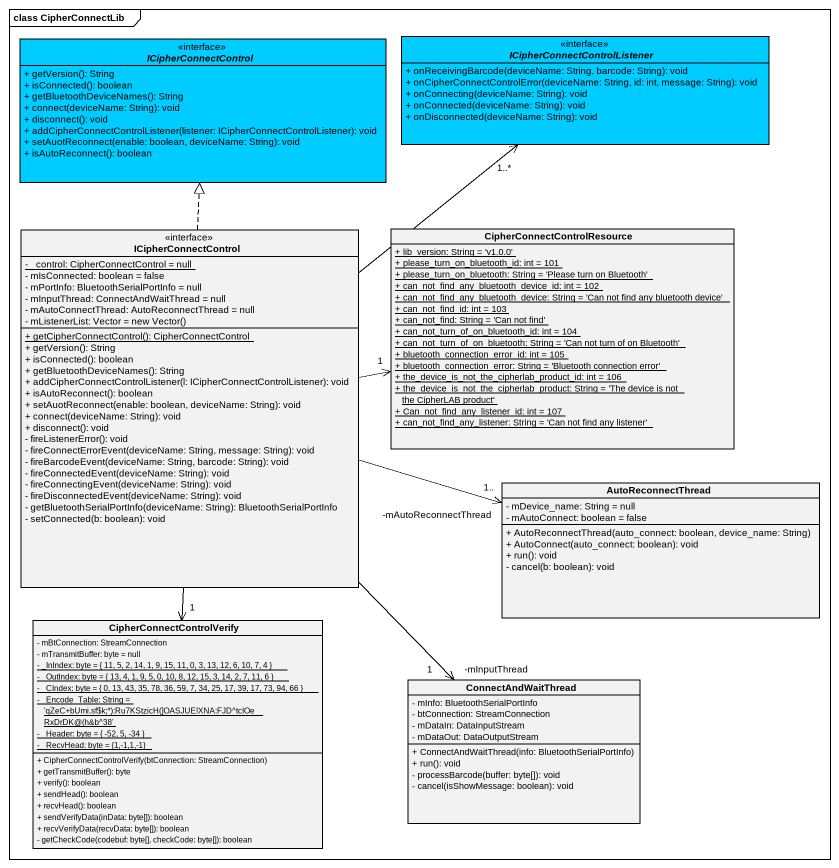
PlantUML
@startuml
mainframe class CipherConnectLib
hide circle
hide empty members
skinparam classAttributeIconSize 0
interface ICipherConnectControl <<interface>> #00CCFF {
  + getVersion(): String
  + isConnected(): boolean
  + getBluetoothDeviceNames(): String
  + connect(deviceName: String): void
  + disconnect(): void
  + addCipherConnectControlListener(listener: ICipherConnectControlListener): void
  + setAuotReconnect(enable: boolean, deviceName: String): void
  + isAutoReconnect(): boolean
}
interface "ICipherConnectControlListener" as ICipherConnectControlListene <<interface>> #00CCFF {
  + onReceivingBarcode(deviceName: String, barcode: String): void
  + onCipherConnectControlError(deviceName: String, id: int, message: String): void
  + onConnecting(deviceName: String): void
  + onConnected(deviceName: String): void
  + onDisconnected(deviceName: String): void
}
class "ICipherConnectControl" as ICipherConnectControl_2 <<interface>> {
  {static} - _control: CipherConnectControl = null
  - mIsConnected: boolean = false
  - mPortInfo: BluetoothSerialPortInfo = null
  - mInputThread: ConnectAndWaitThread = null
  - mAutoConnectThread: AutoReconnectThread = null
  {field} - mListenerList: Vector = new Vector()
  {static} + getCipherConnectControl(): CipherConnectControl
  + getVersion(): String
  + isConnected(): boolean
  + getBluetoothDeviceNames(): String
  + addCipherConnectControlListener(l: ICipherConnectControlListener): void
  + isAutoReconnect(): boolean
  + setAuotReconnect(enable: boolean, deviceName: String): void
  + connect(deviceName: String): void
  + disconnect(): void
  - fireListenerError(): void
  - fireConnectErrorEvent(deviceName: String, message: String): void
  - fireBarcodeEvent(deviceName: String, barcode: String): void
  - fireConnectedEvent(deviceName: String): void
  - fireConnectingEvent(deviceName: String): void
  - fireDisconnectedEvent(deviceName: String): void
  - getBluetoothSerialPortInfo(deviceName: String): BluetoothSerialPortInfo
  - setConnected(b: boolean): void
}
class CipherConnectControlResource {
  {static} + lib_version: String = 'v1.0.0'
  {static} + please_turn_on_bluetooth_id: int = 101
  {static} + please_turn_on_bluetooth: String = 'Please turn on Bluetooth'
  {static} + can_not_find_any_bluetooth_device_id: int = 102
  {static} + can_not_find_any_bluetooth_device: String = 'Can not find any bluetooth device'
  {static} + can_not_find_id: int = 103
  {static} + can_not_find: String = 'Can not find'
  {static} + can_not_turn_of_on_bluetooth_id: int = 104
  {static} + can_not_turn_of_on_bluetooth: String = 'Can not turn of on Bluetooth'
  {static} + bluetooth_connection_error_id: int = 105
  {static} + bluetooth_connection_error: String = 'Bluetooth connection error'
  {static} + the_device_is_not_the_cipherlab_product_id: int = 106
  {static} + the_device_is_not_the_cipherlab_product: String = 'The device is not the CipherLAB product'
  {static} + Can_not_find_any_listener_id: int = 107
  {static} + can_not_find_any_listener: String = 'Can not find any listener'
}
class AutoReconnectThread {
  - mDevice_name: String = null
  - mAutoConnect: boolean = false
  + AutoReconnectThread(auto_connect: boolean, device_name: String)
  + AutoConnect(auto_connect: boolean): void
  + run(): void
  - cancel(b: boolean): void
}
class CipherConnectControlVerify {
  - mBtConnection: StreamConnection
  - mTransmitBuffer: byte = null
  {static} - _InIndex: byte = { 11, 5, 2, 14, 1, 9, 15, 11, 0, 3, 13, 12, 6, 10, 7, 4 }
  {static} - _OutIndex: byte = { 13, 4, 1, 9, 5, 0, 10, 8, 12, 15, 3, 14, 2, 7, 11, 6 }
  {static} - _CIndex: byte = { 0, 13, 43, 35, 78, 36, 59, 7, 34, 25, 17, 39, 17, 73, 94, 66 }
  {static} {field} - _Encode_Table: String = 'qZeC+bUmi.sf~$k;*):Ru7KStzicH(]OASJUE!XNA:FJD^tcIOeRxDrDK@(h&b^38'
  {static} - _Header: byte = { -52, 5, -34 }
  {static} - _RecvHead: byte = {1,-1,1,-1}
  + CipherConnectControlVerify(btConnection: StreamConnection)
  + getTransmitBuffer(): byte
  + verify(): boolean
  + sendHead(): boolean
  + recvHead(): boolean
  + sendVerifyData(inData: byte[]): boolean
  + recvVerifyData(recvData: byte[]): boolean
  - getCheckCode(codebuf: byte[], checkCode: byte[]): boolean
}
class ConnectAndWaitThread {
  - mInfo: BluetoothSerialPortInfo
  - btConnection: StreamConnection
  - mDataIn: DataInputStream
  - mDataOut: DataOutputStream
  + ConnectAndWaitThread(info: BluetoothSerialPortInfo)
  + run(): void
  - processBarcode(buffer: byte[]): void
  - cancel(isShowMessage: boolean): void
}
ICipherConnectControl_2 .up.|> ICipherConnectControl
ICipherConnectControl_2 -up-> "1..*" ICipherConnectControlListene
ICipherConnectControl_2 -right-> "1" CipherConnectControlResource
ICipherConnectControl_2 -right-> "-mAutoReconnectThread\n1.." AutoReconnectThread
ICipherConnectControl_2 --> "1" CipherConnectControlVerify
ICipherConnectControl_2 --> "-mInputThread\n1" ConnectAndWaitThread
@enduml
